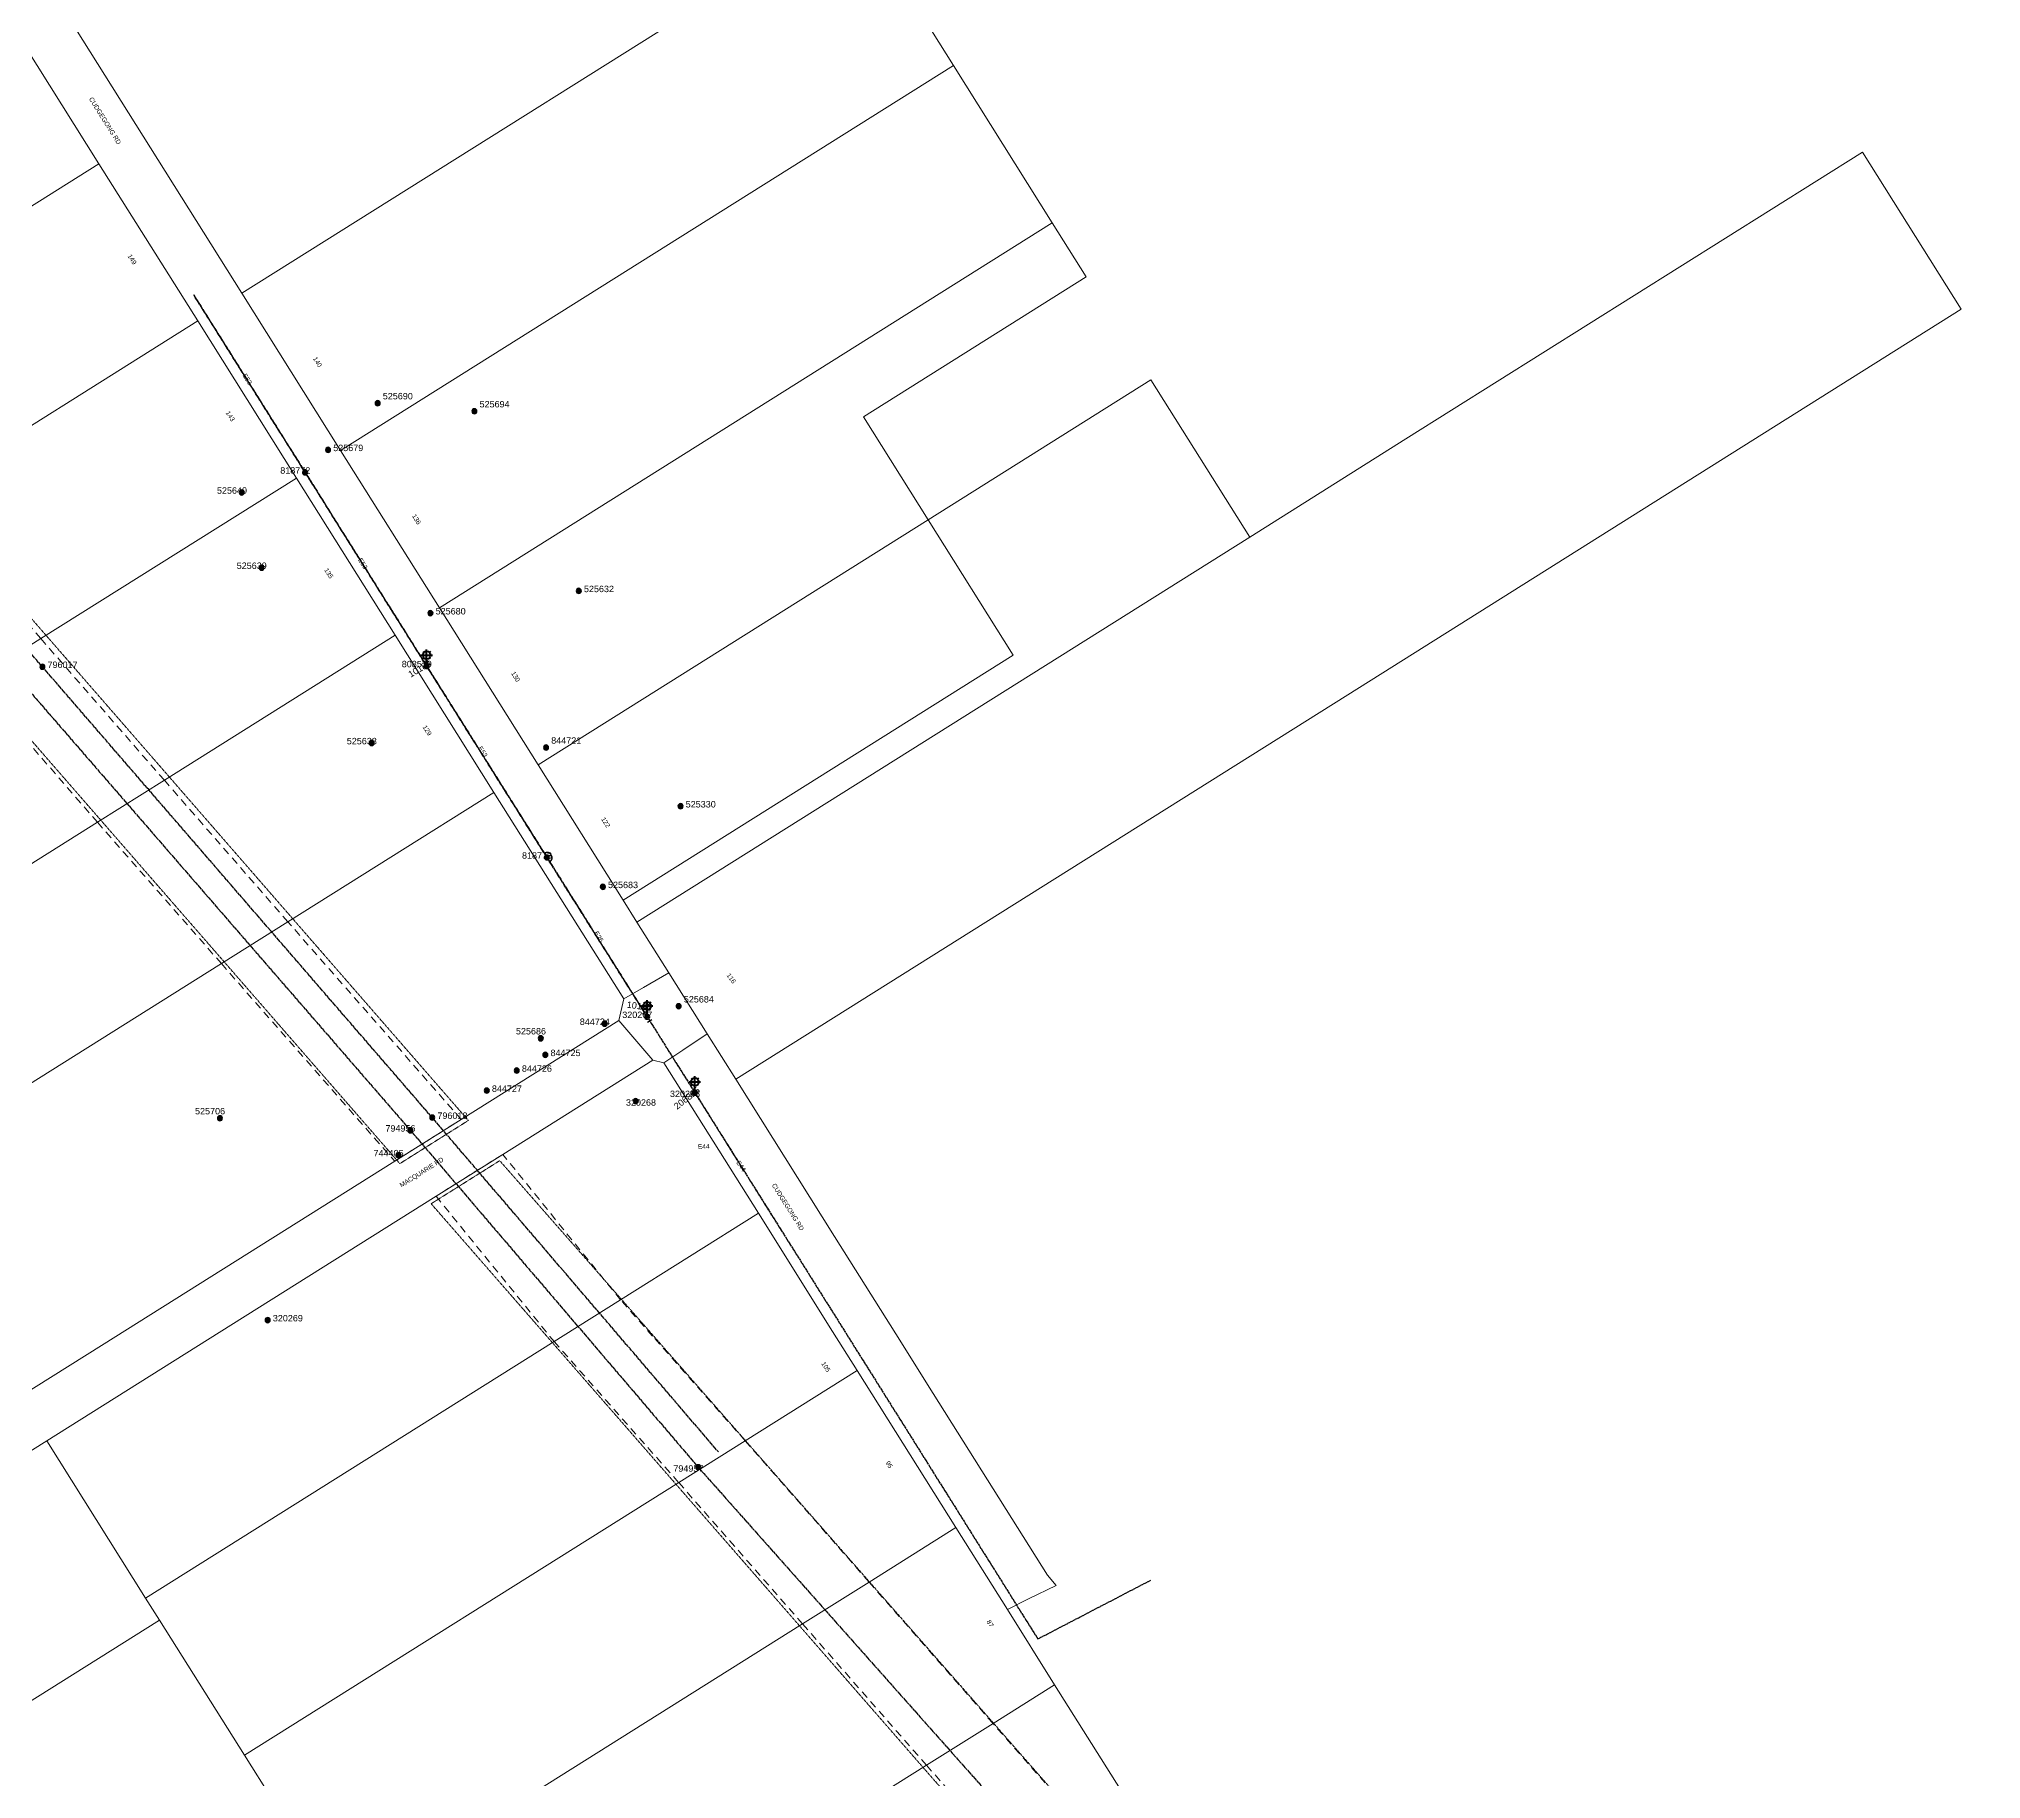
# Model space of a CAD drawing. Header units: metres. Extents: x 303862 to 306084, y 6269917 to 6272504.
# Drawn here: x 305330 to 306084, y 6270521 to 6271197 of the extents above; entities that cross this region are included whole.
import ezdxf
from ezdxf.enums import TextEntityAlignment as Align

# ---------------------------------------------------------------- set-up
doc = ezdxf.new("R2010")
doc.units = ezdxf.units.M
for name, pattern in [('Cable Exist OH', [1, 1, 0]), ('Dash', [5, 3, -2]), ('HIDDEN', [0.375, 0.25, -0.125]), ('HIDDEN2', [0.1875, 0.125, -0.0625])]:
    doc.linetypes.add(name, pattern=pattern)
doc.layers.get('0').update_dxf_attribs({"color": 6})
for name, color, linetype, lineweight in [('Cadastre Easements_SP_EXT', 9, 'Continuous', 5), ('Cadastre Land Parcels_SP_EXT', 9, 'Continuous', 5), ('Cadastre Other Property_SP_EXT', 9, 'HIDDEN', 5), ('Cadastre Roads_SP_EXT', 9, 'Continuous', 5)]:
    doc.layers.add(name, color=color, linetype=linetype, lineweight=lineweight)
for name, color, linetype in [('Equip_SP_SL_EXT', 7, 'Continuous'), ('Mains_HV_EXT', 7, 'Continuous'), ('Mains_LV_EXT', 7, 'Continuous'), ('Mains_TR_EXT', 7, 'Continuous'), ('SupportsOH_SP_TR_HV_LV_SL_EXT', 7, 'Continuous')]:
    doc.layers.add(name, color=color, linetype=linetype)
doc.styles.add('iecARIAL', font='arial.ttf', dxfattribs={"height": 2})
doc.styles.add('POLE_LABEL', font='arial.ttf')
doc.styles.get("Standard").update_dxf_attribs({"font": 'arial.ttf'})

# ---------------------------------------------------------------- blocks, each defined once
blk = doc.blocks.new('SL_LANTERN_EXT')
at = {"lineweight": 40}
for p, q in [((-2.25, 4.22), (2.25, 4.22)), ((-1.46, 5.68), (-1.06, 5.28)), ((-1.46, 2.76), (-1.06, 3.16)), ((0, 1.97), (0, 6.47)), ((0, 0), (0, 2.72)), ((1.46, 5.68), (1.06, 5.28)), ((1.46, 2.76), (1.06, 3.16))]:
    blk.add_line(p, q, dxfattribs=at)
blk.add_circle((0, 4.22), 1.5, dxfattribs=at)
at = {"style": 'iecARIAL', "flags": 8}
blk.add_attdef('ASSET_NUM', (1.5, 1.5), '', height=2.5, dxfattribs=at)
for tag, p, height, flags in [('OPERATING_VOLTAGE', (0.98, -1.65), 0.2, 9), ('ORIENTATION', (0.98, -1.85), 0.2, 9), ('OWNED_BY', (0.98, -2.05), 0.2, 9), ('STATE', (0.98, -2.25), 0.2, 9), ('CONSTRUCTED_VOLTAGE', (0.98, -0.65), 0.2, 9), ('CONTROL_TYPE', (0.98, -0.85), 0.2, 9), ('LANTERN_PURPOSE', (0.98, -1.05), 0.2, 9), ('LANTERN_TYPE', (0.98, -1.25), 0.2, 9), ('NO_PHASES', (0.98, -1.45), 0.2, 9), ('USAGE', (0.98, -2.45), 0.2, 9), ('CEXIST', (0.98, -2.65), 0.2, 9), ('CNEW', (0.98, -2.85), 0.2, 9), ('CNUMBER', (0.98, -3.05), 0.2, 9), ('CREMOVE', (0.98, -3.25), 0.2, 9), ('CREPLACE', (0.98, -3.45), 0.2, 9), ('LKINGHEIGHT', (0.98, -3.65), 0.2, 9), ('LBRACKET', (0.98, -3.85), 0.2, 9), ('LBRACKETVOCAB', (0.98, -4.05), 0.2, 9), ('LCATEGORY', (0.98, -4.25), 0.2, 9), ('LCHARGE1', (0.98, -4.45), 0.2, 9), ('LCHARGE1PERCENT', (0.98, -4.65), 0.2, 9), ('LCHARGE2', (0.98, -4.85), 0.2, 9), ('LCHARGE2PERCENT', (0.98, -5.05), 0.2, 9), ('LCHARGE3', (0.98, -5.25), 0.2, 9), ('LCHARGE3PERCENT', (0.98, -5.45), 0.2, 9), ('LEXIST', (0.98, -5.65), 0.2, 9), ('LLAMP', (0.98, -5.85), 0.2, 9), ('LLAMPVOCAB', (0.98, -6.05), 0.2, 9), ('LMAST', (0.98, -6.25), 0.2, 9), ('LMASTVOCAB', (0.98, -6.45), 0.2, 9), ('LNEW', (0.98, -6.65), 0.2, 9), ('LANTNUMBER', (0.98, -6.85), 0.2, 9), ('LOUTREACH', (0.98, -7.25), 0.2, 9), ('LOUTREACHVOCAB', (0.98, -7.45), 0.2, 9), ('LRATECODE', (0.98, -7.65), 0.2, 9), ('LNUMBER', (2.18, -3.25), 2.5, 8), ('STREETNAME', (0.98, -9.25), 0.2, 9), ('SUBURB', (0.98, -9.45), 0.2, 1), ('LREMOVE', (0.98, -7.85), 0.2, 9), ('LREPLACE', (0.98, -8.05), 0.2, 9), ('LTYPE', (0.98, -8.25), 0.2, 9), ('LTYPEVOCAB', (0.98, -8.45), 0.2, 9), ('LEGEND', (0.98, -8.65), 0.2, 9), ('LOCATION', (0.98, -8.85), 0.2, 9), ('NOTES', (0.98, -9.05), 0.2, 9)]:
    blk.add_attdef(tag, p, '', height=height, dxfattribs=dict(flags=flags))
blk = doc.blocks.new('POLE_EXT')
blk.add_hatch(color=256).paths.add_polyline_path([(-1, 0, 1), (1, 0, 1)])
blk.add_lwpolyline([(-1, 0, 1), (1, 0, 1)], format="xyb", close=True)
for tag, height, flags, p in [('pNumber', 2.5, 8, (-17.84, 2.07)), ('OWNED_BY', 0.2, 9, (1.35, -0.4)), ('SPECIAL_USE', 0.2, 9, (1.35, -0.8)), ('STATE', 0.2, 9, (1.35, -1)), ('cLV', 0.2, 9, (1.35, -1.4)), ('hDepth', 0.2, 9, (1.35, -1.6)), ('hDia', 0.2, 9, (1.35, -1.8)), ('cHV', 0.2, 9, (1.35, -2)), ('cLinedev', 0.2, 9, (1.35, -3.4)), ('pExisting', 0.2, 9, (1.35, -3.8)), ('pFooting', 0.2, 9, (1.35, -4.4)), ('pNew', 0.2, 9, (1.35, -4.6)), ('pRelocate', 0.2, 9, (1.35, -5)), ('pRemove', 0.2, 9, (1.35, -5.2)), ('pReplace', 0.2, 9, (1.35, -5.4)), ('pStay', 0.2, 9, (1.35, -5.6)), ('pType', 0.2, 9, (1.35, -5.8)), ('cspan', 0.2, 9, (1.35, -6)), ('STREETNAME', 0.2, 9, (1.35, -6.2)), ('SUBURB', 0.2, 9, (1.35, -6.4)), ('OPERATED_BY', 0.2, 9, (1.36, -7.01)), ('PARENT', 0.2, 9, (1.35, -0.6)), ('USAGE', 0.2, 9, (1.35, -1.2)), ('LBRACKET', 0.2, 9, (1.35, -2.2)), ('LExisting', 0.2, 9, (1.35, -2.4)), ('LANTNUMBER', 0.2, 9, (1.35, -2.6)), ('LOther', 0.2, 9, (1.35, -2.8)), ('LRemove', 0.2, 9, (1.35, -3)), ('LEGEND', 0.2, 9, (1.35, -3.2)), ('LOCATION', 0.2, 9, (1.35, -3.6)), ('PFNUMBER', 0.2, 9, (1.35, -4)), ('NEWPFNUMBER', 0.2, 9, (1.35, -4.2)), ('NOTES', 0.2, 9, (1.35, -6.6)), ('MAINTAINED_BY', 0.2, 9, (1.36, -6.81))]:
    blk.add_attdef(tag, text='', height=height, dxfattribs=dict(flags=flags)).set_placement(p, align=Align.MIDDLE_LEFT)
at = {"style": 'POLE_LABEL'}
for tag, height, flags, p in [('STRUCTURE_PLANT_NUMBER', 0.2, 9, (1.35, 0.03)), ('ASSET_NUM', 2.5, 8, (2, 2)), ('STREET_CODE', 0.2, 9, (1.35, -0.2))]:
    blk.add_attdef(tag, text='', height=height, dxfattribs=dict(at, flags=flags)).set_placement(p, align=Align.MIDDLE_LEFT)
at = {"flags": 1}
blk.add_attdef('Z', (1.35, -7.33), '', height=0.2, dxfattribs=at)
blk = doc.blocks.new('End Shackle_EXT')
blk.add_wipeout([(0, 0.25), (1.81, 0.25), (1.82, -0.25), (0, -0.25)])
blk.add_line((1.81, -1), (1.81, 1))
at = {"flags": 1}
blk.add_attdef('Z', (0, 0), '', height=0.2, dxfattribs=at)
at = {"flags": 9}
for tag, p in [('CONNECTOR_TYPE', (0, 0)), ('CONSTRUCTED_VOLTAGE', (0, -0.2)), ('OPERATING_VOLTAGE', (0, -0.6)), ('ORIENTATION', (0, -0.8)), ('OWNED_BY', (0, -1)), ('STATE', (0, -1.2)), ('NO_PHASES', (0, -0.4)), ('USAGE', (0, -1.4)), ('NOTES', (0, -1.6))]:
    blk.add_attdef(tag, text='', height=0.2, dxfattribs=at).set_placement(p, align=Align.MIDDLE_LEFT)

msp = doc.modelspace()

# ---------------------------------------------------------------- linework, layer by layer
at = {"layer": 'Cadastre Easements_SP_EXT', "linetype": 'Dash'}
for points in [[(305304.68, 6270947.82), (305352.45, 6270892.74), (305400.56, 6270837.88), (305467.83, 6270761.17), (305493.64, 6270777.39), (305493.64, 6270777.39), (305426.37, 6270854.09), (305378.41, 6270909.05), (305330.49, 6270964.03), (305282.72, 6271019.11)], [(305723.57, 6270516.06), (305700.04, 6270542.91), (305651.94, 6270597.79), (305603.85, 6270652.66), (305567.94, 6270693.27), (305555.48, 6270707.42), (305509.73, 6270763.83), (305483.86, 6270747.59), (305528.05, 6270693.19), (305529.67, 6270691.2), (305578.04, 6270636.45), (305626.13, 6270581.57), (305674.23, 6270526.7), (305722.32, 6270471.82)]]:
    msp.add_lwpolyline(points, dxfattribs=at)
at = {"layer": 'Cadastre Land Parcels_SP_EXT', "linetype": 'Continuous'}
for points in [[(305684.69, 6271186.56), (305646.37, 6271247.57), (305408.49, 6271098.14), (305446.82, 6271037.12), (305684.69, 6271186.56)], [(305208.82, 6271057.77), (305234.63, 6271073.99), (305353.04, 6271148.38), (305314.72, 6271209.39), (305186.53, 6271128.86), (305160.72, 6271112.65), (305076.89, 6271059.99), (305103.67, 6271017.35), (305115.22, 6270998.98), (305208.82, 6271057.77)], [(305723.04, 6271125.5), (305684.69, 6271186.56), (305446.82, 6271037.12), (305485.2, 6270976.02), (305723.04, 6271125.5)], [(305837.7, 6270942.25), (306075.84, 6271091.91), (306037.51, 6271152.92), (305860.32, 6271041.56), (305799.7, 6271003.46), (305561.86, 6270853.98), (305574.23, 6270834.29), (305589.11, 6270810.6), (305600.19, 6270792.97), (305837.7, 6270942.25)], [(305256.91, 6271002.9), (305282.72, 6271019.11), (305391.37, 6271087.37), (305353.04, 6271148.38), (305234.63, 6271073.99), (305208.82, 6271057.77), (305115.22, 6270998.98), (305147.35, 6270947.82), (305153.55, 6270937.97), (305256.91, 6271002.9)], [(305674.88, 6271010.13), (305649.75, 6271050.14), (305736.23, 6271104.5), (305723.04, 6271125.5), (305485.2, 6270976.02), (305523.53, 6270915.01), (305674.88, 6271010.13)], [(305304.68, 6270947.82), (305330.49, 6270964.03), (305429.7, 6271026.36), (305391.37, 6271087.37), (305282.72, 6271019.11), (305256.91, 6271002.9), (305153.55, 6270937.97), (305191.03, 6270878.29), (305191.87, 6270876.96), (305304.68, 6270947.82)], [(305799.7, 6271003.46), (305761.36, 6271064.49), (305674.88, 6271010.13), (305707.85, 6270957.64), (305556.5, 6270862.52), (305561.86, 6270853.98), (305799.7, 6271003.46)], [(305352.45, 6270892.74), (305378.41, 6270909.05), (305468.03, 6270965.35), (305429.7, 6271026.36), (305330.49, 6270964.03), (305304.68, 6270947.82), (305191.87, 6270876.96), (305230.2, 6270815.94), (305352.45, 6270892.74)], [(305707.85, 6270957.64), (305674.88, 6271010.13), (305523.53, 6270915.01), (305556.5, 6270862.52), (305707.85, 6270957.64)], [(305400.56, 6270837.88), (305426.37, 6270854.09), (305506.35, 6270904.34), (305468.03, 6270965.35), (305378.41, 6270909.05), (305352.45, 6270892.74), (305230.2, 6270815.94), (305234.71, 6270808.76), (305268.53, 6270754.93), (305400.56, 6270837.88)], [(305353.97, 6270689.65), (305467.83, 6270761.17), (305493.64, 6270777.39), (305554.78, 6270815.79), (305556.7, 6270824.2), (305506.35, 6270904.34), (305426.37, 6270854.09), (305400.56, 6270837.88), (305268.53, 6270754.93), (305278.39, 6270739.24), (305310.5, 6270688.11), (305322.12, 6270669.63), (305353.97, 6270689.65)], [(305529.67, 6270691.2), (305533.18, 6270693.41), (305555.48, 6270707.42), (305608.98, 6270740.97), (305572.26, 6270799.42), (305568.06, 6270800.38), (305509.73, 6270763.83), (305483.86, 6270747.59), (305395.17, 6270691.82), (305332.81, 6270652.61), (305371.15, 6270591.57), (305529.67, 6270691.2)], [(305578.04, 6270636.45), (305603.85, 6270652.66), (305647.31, 6270679.96), (305637.79, 6270695.12), (305608.98, 6270740.97), (305555.48, 6270707.42), (305533.18, 6270693.41), (305529.67, 6270691.2), (305371.15, 6270591.57), (305376.53, 6270583.01), (305409.48, 6270530.56), (305578.04, 6270636.45)], [(305626.13, 6270581.57), (305651.94, 6270597.79), (305685.64, 6270618.95), (305647.31, 6270679.96), (305603.85, 6270652.66), (305578.04, 6270636.45), (305409.48, 6270530.56), (305420.21, 6270513.49), (305447.81, 6270469.55), (305626.13, 6270581.57)], [(305376.53, 6270583.01), (305371.15, 6270591.57), (305332.81, 6270652.61), (305129.28, 6270524.75), (305127.36, 6270516.34), (305167.84, 6270451.91), (305376.53, 6270583.01)], [(305674.23, 6270526.7), (305700.04, 6270542.91), (305723.96, 6270557.94), (305705.64, 6270587.11), (305685.64, 6270618.95), (305651.94, 6270597.79), (305626.13, 6270581.57), (305447.81, 6270469.55), (305463.89, 6270443.96), (305486.14, 6270408.54), (305674.23, 6270526.7)], [(305420.21, 6270513.49), (305409.48, 6270530.56), (305376.53, 6270583.01), (305167.84, 6270451.91), (305211.52, 6270382.38), (305420.21, 6270513.49)], [(305722.32, 6270471.82), (305748.13, 6270488.03), (305762.29, 6270496.93), (305723.96, 6270557.94), (305700.04, 6270542.91), (305674.23, 6270526.7), (305486.14, 6270408.54), (305507.57, 6270374.43), (305524.47, 6270347.53), (305722.32, 6270471.82)]]:
    msp.add_lwpolyline(points, close=True, dxfattribs=at)
at = {"layer": 'Cadastre Other Property_SP_EXT', "linetype": 'HIDDEN2'}
for points in [[(305496.4, 6270776.99), (305316.86, 6270983.28), (305085.49, 6271249.13), (304949.49, 6271405.24), (304922.84, 6271388.44), (305060.47, 6271230.43), (305281.72, 6270976.29), (305469.82, 6270760.25), (305496.4, 6270776.99)], [(305481.98, 6270744.67), (305725.26, 6270465.84), (305724.3, 6270515.6), (305508.58, 6270761.38), (305481.98, 6270744.67)]]:
    msp.add_lwpolyline(points, close=True, dxfattribs=at)
at = {"layer": 'Cadastre Roads_SP_EXT', "linetype": 'Continuous'}
msp.add_lwpolyline([(305314.72, 6271209.39), (305353.04, 6271148.38), (305391.37, 6271087.37), (305429.7, 6271026.36), (305468.03, 6270965.35), (305506.35, 6270904.34), (305556.7, 6270824.2), (305564.34, 6270828.6), (305564.34, 6270828.6), (305574.23, 6270834.29), (305561.86, 6270853.98), (305556.5, 6270862.52), (305523.53, 6270915.01), (305485.2, 6270976.02), (305446.82, 6271037.12), (305408.49, 6271098.14), (305370.16, 6271159.15), (305331.84, 6271220.16), (305293.51, 6271281.17)], dxfattribs=at)
for points in [[(305332.81, 6270652.61), (305395.17, 6270691.82), (305483.86, 6270747.59), (305509.73, 6270763.83), (305568.06, 6270800.38), (305560.97, 6270808.61), (305554.78, 6270815.79), (305493.64, 6270777.39), (305467.83, 6270761.17), (305353.97, 6270689.65), (305322.12, 6270669.63), (305118.58, 6270541.78), (305123.86, 6270533.37), (305129.28, 6270524.75), (305332.81, 6270652.61)], [(305713.86, 6270591.25), (305724.55, 6270596.51), (305721.13, 6270600.47), (305676.81, 6270671.01), (305662.27, 6270694.16), (305638.52, 6270731.96), (305600.19, 6270792.97), (305589.11, 6270810.6), (305579.6, 6270804.29), (305572.26, 6270799.42), (305608.98, 6270740.97), (305637.79, 6270695.12), (305647.31, 6270679.96), (305685.64, 6270618.95), (305705.64, 6270587.11), (305713.86, 6270591.25)]]:
    msp.add_lwpolyline(points, close=True, dxfattribs=at)
at = {"layer": 'Mains_LV_EXT', "linetype": 'Cable Exist OH'}
for points in [[(305433.06, 6271028.59), (305389.8, 6271097.49)], [(305480.22, 6270953.41), (305433.06, 6271028.59)], [(305526.89, 6270879.11), (305480.22, 6270953.41)], [(305584.35, 6270787.71), (305621.32, 6270728.83)]]:
    msp.add_lwpolyline(points, dxfattribs=at)
at = {"layer": 'Mains_LV_EXT', "linetype": 'Continuous'}
msp.add_lwpolyline([(305528.07, 6270877.32, 0.946977), (305525.89, 6270880.76)], format="xyb", dxfattribs=at)
at = {"layer": 'Mains_TR_EXT', "linetype": 'Cable Exist OH'}
for points in [[(305331.08, 6270953.14), (305209.14, 6271092.06)], [(305482.4, 6270778.1), (305331.08, 6270953.14)], [(305593.48, 6270648.3), (305482.4, 6270778.1)]]:
    msp.add_lwpolyline(points, dxfattribs=at)

# ---------------------------------------------------------------- block references
at = {"layer": 'Equip_SP_SL_EXT'}
ref = msp.add_blockref('SL_LANTERN_EXT', (305480.22, 6270953.41), dxfattribs=at)
ref.add_attrib('ASSET_NUM', '10184', dxfattribs={"layer": '0', "height": 2.5, "rotation": 30.87812, "style": 'iecARIAL'}).set_placement((305481.72, 6270954.91), align=Align.MIDDLE_RIGHT)
ref = msp.add_blockref('SL_LANTERN_EXT', (305565.8, 6270817.26), dxfattribs=at)
ref.add_attrib('ASSET_NUM', '10185', dxfattribs={"layer": '0', "height": 2.5, "rotation": 352.28258, "style": 'iecARIAL'}).set_placement((305567.3, 6270818.76), align=Align.BOTTOM_RIGHT)
ref = msp.add_blockref('SL_LANTERN_EXT', (305584.32, 6270787.77), dxfattribs=at)
ref.add_attrib('ASSET_NUM', '206865', dxfattribs={"layer": '0', "height": 2.5, "rotation": 38.0198, "style": 'iecARIAL'}).set_placement((305585.82, 6270789.27), align=Align.MIDDLE_RIGHT)
at = {"layer": 'SupportsOH_SP_TR_HV_LV_SL_EXT'}
ref = msp.add_blockref('POLE_EXT', (305461.2, 6271055.42), dxfattribs=at)
ref.add_attrib('ASSET_NUM', '525690', dxfattribs={"layer": '0', "height": 2.5, "style": 'POLE_LABEL'}).set_placement((305463.2, 6271056.17), align=Align.BOTTOM_LEFT)
ref = msp.add_blockref('POLE_EXT', (305498.76, 6271052.3), dxfattribs=at)
ref.add_attrib('ASSET_NUM', '525694', dxfattribs={"layer": '0', "height": 2.5, "style": 'POLE_LABEL'}).set_placement((305500.76, 6271053.05), align=Align.BOTTOM_LEFT)
ref = msp.add_blockref('POLE_EXT', (305441.96, 6271037.32), dxfattribs=dict(at, rotation=359.9234693084256))
ref.add_attrib('ASSET_NUM', '525679', dxfattribs={"layer": '0', "height": 2.5, "rotation": 0.04819, "style": 'POLE_LABEL'}).set_placement((305443.96, 6271038.07), align=Align.MIDDLE_LEFT)
ref = msp.add_blockref('POLE_EXT', (305433.06, 6271028.59), dxfattribs=at)
ref.add_attrib('ASSET_NUM', '818772', dxfattribs={"layer": '0', "height": 2.5, "rotation": 0.03282, "style": 'POLE_LABEL'}).set_placement((305435.06, 6271029.34), align=Align.MIDDLE_RIGHT)
ref = msp.add_blockref('POLE_EXT', (305408.48, 6271020.79), dxfattribs=at)
ref.add_attrib('ASSET_NUM', '525640', dxfattribs={"layer": '0', "height": 2.5, "style": 'POLE_LABEL'}).set_placement((305410.48, 6271021.54), align=Align.MIDDLE_RIGHT)
ref = msp.add_blockref('POLE_EXT', (305416.15, 6270991.59), dxfattribs=at)
ref.add_attrib('ASSET_NUM', '525639', dxfattribs={"layer": '0', "height": 2.5, "style": 'POLE_LABEL'}).set_placement((305418.15, 6270992.34), align=Align.MIDDLE_RIGHT)
ref = msp.add_blockref('POLE_EXT', (305539.27, 6270982.58), dxfattribs=at)
ref.add_attrib('ASSET_NUM', '525632', dxfattribs={"layer": '0', "height": 2.5, "style": 'POLE_LABEL'}).set_placement((305541.27, 6270983.33), align=Align.MIDDLE_LEFT)
ref = msp.add_blockref('POLE_EXT', (305481.71, 6270973.92), dxfattribs=at)
ref.add_attrib('ASSET_NUM', '525680', dxfattribs={"layer": '0', "height": 2.5, "style": 'POLE_LABEL'}).set_placement((305483.71, 6270974.67), align=Align.MIDDLE_LEFT)
ref = msp.add_blockref('POLE_EXT', (305331.08, 6270953.14), dxfattribs=at)
ref.add_attrib('ASSET_NUM', '796017', dxfattribs={"layer": '0', "height": 2.5, "style": 'POLE_LABEL'}).set_placement((305333.08, 6270953.89), align=Align.MIDDLE_LEFT)
ref = msp.add_blockref('POLE_EXT', (305480.22, 6270953.41), dxfattribs=at)
ref.add_attrib('ASSET_NUM', '808539', dxfattribs={"layer": '0', "height": 2.5, "rotation": 359.93741, "style": 'POLE_LABEL'}).set_placement((305482.22, 6270954.16), align=Align.MIDDLE_RIGHT)
ref = msp.add_blockref('POLE_EXT', (305458.88, 6270923.51), dxfattribs=at)
ref.add_attrib('ASSET_NUM', '525638', dxfattribs={"layer": '0', "height": 2.5, "style": 'POLE_LABEL'}).set_placement((305460.88, 6270924.26), align=Align.MIDDLE_RIGHT)
ref = msp.add_blockref('POLE_EXT', (305526.57, 6270921.76), dxfattribs=at)
ref.add_attrib('ASSET_NUM', '844721', dxfattribs={"layer": '0', "height": 2.5, "style": 'POLE_LABEL'}).set_placement((305528.57, 6270922.51), align=Align.BOTTOM_LEFT)
ref = msp.add_blockref('POLE_EXT', (305578.77, 6270898.99), dxfattribs=at)
ref.add_attrib('ASSET_NUM', '525330', dxfattribs={"layer": '0', "height": 2.5, "style": 'POLE_LABEL'}).set_placement((305580.77, 6270899.74), align=Align.MIDDLE_LEFT)
ref = msp.add_blockref('POLE_EXT', (305526.89, 6270879.11), dxfattribs=at)
ref.add_attrib('ASSET_NUM', '818773', dxfattribs={"layer": '0', "height": 2.5, "rotation": 359.95262, "style": 'POLE_LABEL'}).set_placement((305528.89, 6270879.86), align=Align.MIDDLE_RIGHT)
ref = msp.add_blockref('POLE_EXT', (305548.62, 6270867.69), dxfattribs=dict(at, rotation=359.9976990800227))
ref.add_attrib('ASSET_NUM', '525683', dxfattribs={"layer": '0', "height": 2.5, "rotation": 359.96557, "style": 'POLE_LABEL'}).set_placement((305550.62, 6270868.44), align=Align.MIDDLE_LEFT)
ref = msp.add_blockref('POLE_EXT', (305578.04, 6270821.29), dxfattribs=dict(at, rotation=0.07342935613549172))
ref.add_attrib('ASSET_NUM', '525684', dxfattribs={"layer": '0', "height": 2.5, "rotation": 0.03213, "style": 'POLE_LABEL'}).set_placement((305580.04, 6270822.04), align=Align.BOTTOM_LEFT)
ref = msp.add_blockref('POLE_EXT', (305565.8, 6270817.26), dxfattribs=at)
ref.add_attrib('ASSET_NUM', '320267', dxfattribs={"layer": '0', "height": 2.5, "style": 'POLE_LABEL'}).set_placement((305567.8, 6270818.01), align=Align.MIDDLE_RIGHT)
ref = msp.add_blockref('POLE_EXT', (305524.53, 6270808.88), dxfattribs=at)
ref.add_attrib('ASSET_NUM', '525686', dxfattribs={"layer": '0', "height": 2.5, "rotation": 359.92964, "style": 'POLE_LABEL'}).set_placement((305526.53, 6270809.63), align=Align.BOTTOM_RIGHT)
ref = msp.add_blockref('POLE_EXT', (305549.32, 6270814.57), dxfattribs=at)
ref.add_attrib('ASSET_NUM', '844724', dxfattribs={"layer": '0', "height": 2.5, "style": 'POLE_LABEL'}).set_placement((305551.32, 6270815.32), align=Align.MIDDLE_RIGHT)
ref = msp.add_blockref('POLE_EXT', (305526.3, 6270802.47), dxfattribs=at)
ref.add_attrib('ASSET_NUM', '844725', dxfattribs={"layer": '0', "height": 2.5, "style": 'POLE_LABEL'}).set_placement((305528.3, 6270803.22), align=Align.MIDDLE_LEFT)
ref = msp.add_blockref('POLE_EXT', (305515.19, 6270796.38), dxfattribs=at)
ref.add_attrib('ASSET_NUM', '844726', dxfattribs={"layer": '0', "height": 2.5, "style": 'POLE_LABEL'}).set_placement((305517.19, 6270797.13), align=Align.MIDDLE_LEFT)
ref = msp.add_blockref('POLE_EXT', (305503.55, 6270788.58), dxfattribs=at)
ref.add_attrib('ASSET_NUM', '844727', dxfattribs={"layer": '0', "height": 2.5, "style": 'POLE_LABEL'}).set_placement((305505.55, 6270789.33), align=Align.MIDDLE_LEFT)
ref = msp.add_blockref('POLE_EXT', (305584.32, 6270787.77), dxfattribs=at)
ref.add_attrib('ASSET_NUM', '320266', dxfattribs={"layer": '0', "height": 2.5, "rotation": 359.64989, "style": 'POLE_LABEL'}).set_placement((305586.32, 6270788.52), align=Align.TOP_RIGHT)
ref = msp.add_blockref('POLE_EXT', (305399.98, 6270777.84), dxfattribs=at)
ref.add_attrib('ASSET_NUM', '525706', dxfattribs={"layer": '0', "height": 2.5, "rotation": 359.93584, "style": 'POLE_LABEL'}).set_placement((305401.98, 6270778.59), align=Align.BOTTOM_RIGHT)
ref = msp.add_blockref('POLE_EXT', (305482.4, 6270778.1), dxfattribs=at)
ref.add_attrib('ASSET_NUM', '796018', dxfattribs={"layer": '0', "height": 2.5, "style": 'POLE_LABEL'}).set_placement((305484.4, 6270778.85), align=Align.MIDDLE_LEFT)
ref = msp.add_blockref('POLE_EXT', (305561.4, 6270784.49), dxfattribs=at)
ref.add_attrib('ASSET_NUM', '320268', dxfattribs={"layer": '0', "height": 2.5, "style": 'POLE_LABEL'}).set_placement((305563.4, 6270785.24), align=Align.TOP_CENTER)
ref = msp.add_blockref('POLE_EXT', (305473.88, 6270773.18), dxfattribs=at)
ref.add_attrib('ASSET_NUM', '794956', dxfattribs={"layer": '0', "height": 2.5, "style": 'POLE_LABEL'}).set_placement((305475.88, 6270773.93), align=Align.MIDDLE_RIGHT)
ref = msp.add_blockref('POLE_EXT', (305469.28, 6270763.57), dxfattribs=at)
ref.add_attrib('ASSET_NUM', '744405', dxfattribs={"layer": '0', "height": 2.5, "style": 'POLE_LABEL'}).set_placement((305471.28, 6270764.32), align=Align.MIDDLE_RIGHT)
ref = msp.add_blockref('POLE_EXT', (305418.52, 6270699.49), dxfattribs=at)
ref.add_attrib('ASSET_NUM', '320269', dxfattribs={"layer": '0', "height": 2.5, "style": 'POLE_LABEL'}).set_placement((305420.52, 6270700.24), align=Align.MIDDLE_LEFT)
ref = msp.add_blockref('POLE_EXT', (305585.62, 6270642.38), dxfattribs=at)
ref.add_attrib('ASSET_NUM', '794957', dxfattribs={"layer": '0', "height": 2.5, "style": 'POLE_LABEL'}).set_placement((305587.62, 6270643.13), align=Align.TOP_RIGHT)

# ---------------------------------------------------------------- texts
at = {"layer": 'Cadastre Land Parcels_SP_EXT'}
for s, rotation, p in [('149', 301.90271, (305364.05, 6271112.57)), ('140', 302.05966, (305435.99, 6271072.74)), ('143', 301.96243, (305402.15, 6271051.71)), ('136', 302.07211, (305474.45, 6271011.65)), ('135', 301.93149, (305440.39, 6270990.71)), ('130', 302.05649, (305512.9, 6270950.6)), ('129', 301.93851, (305478.58, 6270929.72)), ('122', 302.06735, (305547.86, 6270894)), ('116', 305.58002, (305596.51, 6270833.34)), ('105', 302.32092, (305633.31, 6270682.64)), ('95', 302.2887, (305658.23, 6270644.13)), ('87', 302.31158, (305697.41, 6270582.44))]:
    msp.add_text(s, height=1.8, rotation=rotation, dxfattribs=at).set_placement(p)
at = {"layer": 'Cadastre Roads_SP_EXT'}
for s, rotation, p in [('CUDGEGONG RD', 301.991, (305349.07, 6271173.53)), ('MACQUARIE RD', 32.17834, (305470.46, 6270750.95)), ('CUDGEGONG RD', 302.16626, (305614.09, 6270751.86))]:
    msp.add_text(s, height=1.8, rotation=rotation, dxfattribs=at).set_placement(p)
at = {"layer": 'Mains_LV_EXT'}
for s, rotation, p in [('E53', 301.80537, (305408.7, 6271066.21)), ('E53', 302.22218, (305453.5, 6270994.62)), ('E53', 302.08055, (305500.09, 6270921.55)), ('E26', 301.09519, (305545.14, 6270849.79)), ('E44', 2.59614, (305585.57, 6270765.87)), ('E44', 303.38605, (305600.32, 6270760.64))]:
    msp.add_text(s, height=1.8, rotation=rotation, dxfattribs=at).set_placement(p)

# ---------------------------------------------------------------- next in the draw order: block references
at = {"layer": 'Mains_LV_EXT', "rotation": 121.7351218989544}
msp.add_blockref('End Shackle_EXT', (305565.8, 6270817.26), dxfattribs=at)

# ---------------------------------------------------------------- next in the draw order: block references
at = {"layer": 'Mains_LV_EXT', "rotation": 301.8383580777956}
msp.add_blockref('End Shackle_EXT', (305565.8, 6270817.26), dxfattribs=at)

# ---------------------------------------------------------------- next in the draw order: linework, layer by layer
at = {"layer": 'Mains_HV_EXT', "linetype": 'Cable Exist OH'}
msp.add_lwpolyline([(305389.8, 6271097.49), (305433.06, 6271028.59), (305480.22, 6270953.41), (305565.8, 6270817.26), (305584.38, 6270787.7), (305673.8, 6270645.29), (305717.43, 6270575.73), (305761.26, 6270598.54)], dxfattribs=at)
at = {"layer": 'Mains_LV_EXT', "linetype": 'Cable Exist OH'}
for points in [[(305565.8, 6270817.26), (305526.89, 6270879.11)], [(305565.8, 6270817.26), (305584.32, 6270787.77)]]:
    msp.add_lwpolyline(points, dxfattribs=at)
at = {"layer": 'Mains_TR_EXT', "linetype": 'Cable Exist OH'}
msp.add_lwpolyline([(303958.84, 6272504.16), (304073.58, 6272372.5), (304224.32, 6272200.08), (304356.98, 6272048.68), (304512.15, 6271872.51), (304621.23, 6271748.07), (304796.65, 6271547.99), (304915.38, 6271412.01), (305076.28, 6271227.9), (305201.51, 6271085.83), (305323.62, 6270946.47), (305473.88, 6270773.18), (305585.62, 6270642.38), (305696.03, 6270518.1), (305848.15, 6270347.84), (305967.77, 6270210.42), (306083.57, 6270078.49)], dxfattribs=at)

doc.saveas('drawing.dxf')
